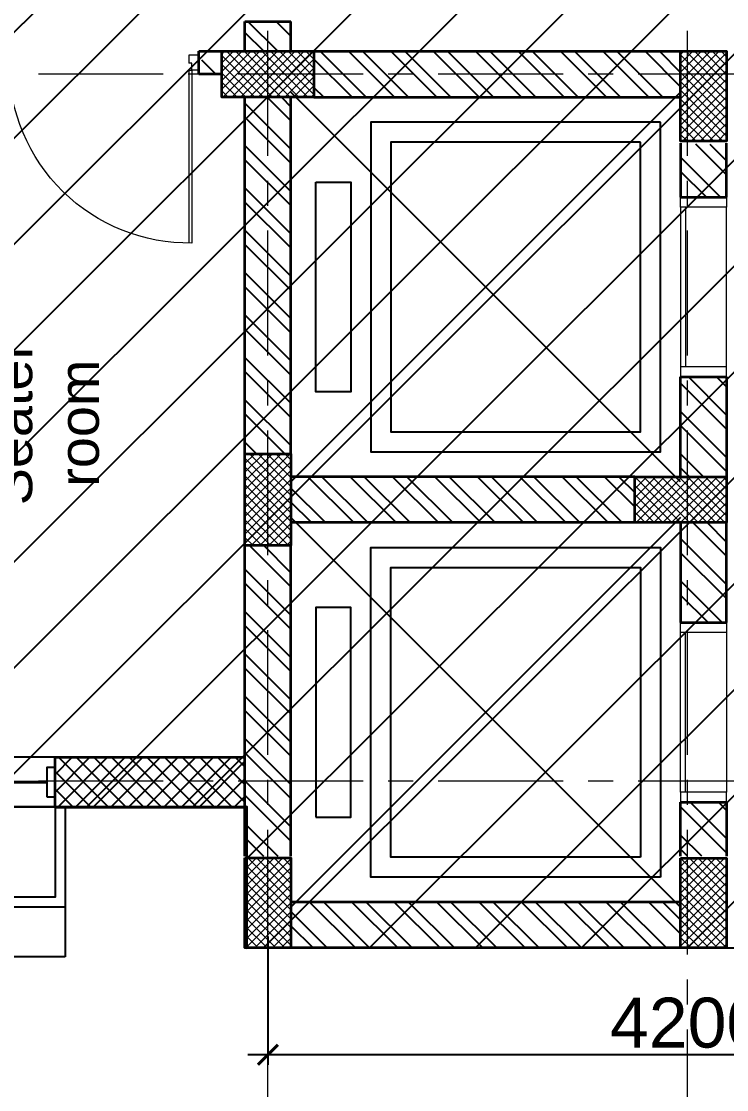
# Model space of a CAD drawing. Header units: millimetres. Extents: x -286480 to 108094, y -227925 to 10018.
# Drawn here: x -35427 to -31898, y -102807 to -97457 of the extents above; entities that cross this region are included whole.
import ezdxf

# ---------------------------------------------------------------- set-up
doc = ezdxf.new("R2010")
doc.units = ezdxf.units.MM
doc.header["$LTSCALE"] = 100
doc.header["$MEASUREMENT"] = 0
doc.header["$PDMODE"] = 67
doc.linetypes.add('CENTER', pattern=[2, 1.25, -0.25, 0.25, -0.25])
doc.linetypes.add('HIDDEN', pattern=[0.375, 0.25, -0.125])
doc.layers.get('0').update_dxf_attribs({"lineweight": 25})
for name, color, linetype, lineweight in [('A-ANNO-COLUMN-HATCH', 253, 'Continuous', 9), ('A-ANNO-GRID', 251, 'CENTER', 9), ('A-Detail Lines', 8, 'Continuous', 25), ('A-DOOR', 4, 'Continuous', 9), ('A-Wall Sec', 1, 'Continuous', 30), ('COL', 1, 'Continuous', 30), ('column hatch', 12, 'Continuous', 5), ('S-Concrete', 1, 'Continuous', 30), ('text', 7, 'Continuous', 9)]:
    doc.layers.add(name, color=color, linetype=linetype, lineweight=lineweight)
for name, color, linetype in [('A-Anno-Dims', 7, 'Continuous'), ('A-Elevation', 4, 'Continuous'), ('A-Wall Patt', 8, 'Continuous'), ('A-Window', 4, 'Continuous'), ('DIM1', 132, 'Continuous')]:
    doc.layers.add(name, color=color, linetype=linetype)
doc.styles.get("Standard").update_dxf_attribs({"font": 'sanss___.ttf'})
doc.dimstyles.new('IIITD_WD_L @ 100', dxfattribs={"dimscale": 100, "dimtxt": 2.5, "dimasz": 1, "dimexe": 0.5, "dimexo": 0.25, "dimgap": 0.3, "dimtad": 1, "dimdec": 0, "dimrnd": 1, "dimzin": 0, "dimdsep": 46, "dimtxsty": 'Standard', "dimblk": 'ARCHTICK', "dimcen": 0.2, "dimdle": 1, "dimclrd": 8, "dimclre": 8, "dimadec": 0, "dimazin": 0, "dimtfac": 1, "dimtdec": 0, "dimtofl": 0, "dimtmove": 0, "dimatfit": 0, "dimfxl": 2, "dimtolj": 1, "dimtzin": 0, "dimlwd": -1, "dimlwe": -1, "dimarcsym": 0})

# ---------------------------------------------------------------- blocks, each defined once
blk = doc.blocks.new('Lift Door')
at = {"layer": 'A-DOOR'}
for p, q in [((-15860, -5817.2), (-15860, -6617.2)), ((-15655, -6617.2), (-15655, -5817.2)), ((-15630, -6617.2), (-15630, -5817.2))]:
    blk.add_line(p, q, dxfattribs=at)
for points in [[(-15860, -5767.2), (-15860, -5817.2), (-15630, -5817.2), (-15630, -5767.2)], [(-15860, -6667.2), (-15860, -6617.2), (-15630, -6617.2), (-15630, -6667.2)]]:
    blk.add_lwpolyline(points, dxfattribs=at)
blk = doc.blocks.new('Lift Room')
at = {"layer": 'A-Detail Lines'}
for p, q in [((-15630, 122925.3), (-13680, 124875.3)), ((-15630, 124875.3), (-13680, 122925.3))]:
    blk.add_line(p, q, dxfattribs=at)
blk.add_lwpolyline([(-15430, 124625.3), (-14180, 124625.3), (-14180, 123175.3), (-15430, 123175.3)], close=True, dxfattribs=at)
at = {"layer": 'A-Elevation'}
for points in [[(-15530, 124725.3), (-14080, 124725.3), (-14080, 123075.3), (-15530, 123075.3)], [(-13805, 124425.3), (-13980, 124425.3), (-13980, 123375.3), (-13805, 123375.3)]]:
    blk.add_lwpolyline(points, close=True, dxfattribs=at)
blk = doc.blocks.new('W 1200')
at = {"layer": 'A-Window', "linetype": 'HIDDEN', "ltscale": 100}
for p, q in [((552587.8, 7900.3), (552587.8, 9150.3)), ((552837.8, 7900.3), (552587.8, 7900.3))]:
    blk.add_line(p, q, dxfattribs=at)
at = {"layer": 'A-Window', "color": 2, "lineweight": 40}
for p, q in [((553462.8, 8720.3), (553462.8, 9110.3)), ((553462.8, 7990.3), (553462.8, 8680.3))]:
    blk.add_line(p, q, dxfattribs=at)
at = {"layer": 'A-Window', "color": 5}
for points in [[(553337.8, 7900.3), (552837.8, 7900.3), (552837.8, 9150.3)], [(553337.8, 7950.3), (552887.8, 7950.3), (552887.8, 9150.3)]]:
    blk.add_lwpolyline(points, dxfattribs=at)
at = {"layer": 'A-Window'}
for points in [[(553337.8, 7950.3), (553337.8, 9150.3)], [(553587.8, 7950.3), (553587.8, 9150.3)], [(553387.8, 8680.3), (553387.8, 8720.3), (553537.8, 8720.3), (553537.8, 8680.3), (553387.8, 8680.3)]]:
    blk.add_lwpolyline(points, dxfattribs=at)
for points in [[(553387.8, 9150.3), (553537.8, 9150.3), (553537.8, 9110.3), (553387.8, 9110.3)], [(553387.8, 7990.3), (553537.8, 7990.3), (553537.8, 7950.3), (553387.8, 7950.3)]]:
    blk.add_lwpolyline(points, close=True, dxfattribs=at)
blk = doc.blocks.new('ABL_Door_S - 1000 x 2100-11-3 Second Floor Lvl')
for p, q in [((-500, 37.5), (-450, 37.5)), ((-500, -37.5), (-500, 37.5)), ((-450, 37.5), (-450, -2.5)), ((450, 37.5), (450, -2.5)), ((500, 37.5), (450, 37.5)), ((500, -37.5), (500, 37.5)), ((-500, -37.5), (-465, -37.5)), ((-465, -2.5), (-450, -2.5)), ((-465, -37.5), (-465, -2.5)), ((-450, -37.5), (-465, -37.5)), ((465, -2.5), (450, -2.5)), ((465, -37.5), (465, -2.5)), ((500, -37.5), (465, -37.5))]:
    blk.add_line(p, q)
at = {"lineweight": 18}
for p, q in [((-465, -37.5), (-465, -902.4)), ((-450, -37.5), (-450, -902.5))]:
    blk.add_line(p, q, dxfattribs=at)
blk.add_arc((-450, -2.5), 900, 269.045, 0)
blk = doc.blocks.new('_ArchTick')
at = {"const_width": 0.15}
blk.add_lwpolyline([(-0.5, -0.5), (0.5, 0.5)], dxfattribs=at)
blk = doc.blocks.new('*D236')
at = {"layer": 'A-Anno-Dims', "color": 8, "transparency": 16777216}
for p, q in [((-34193.3, -102039.8), (-34193.3, -102681.9)), ((-29993.3, -102040.5), (-29993.3, -102681.9)), ((-29893.3, -102631.9), (-34293.3, -102631.9))]:
    blk.add_line(p, q, dxfattribs=at)
at = {"layer": 'Defpoints', "color": 0, "transparency": 16777216}
for p in [(-34193.3, -102014.8), (-29993.3, -102015.5), (-34193.3, -102631.9)]:
    blk.add_point(p, dxfattribs=at)
at = {"layer": 'A-Anno-Dims', "color": 8, "transparency": 16777216, "xscale": 100, "yscale": 100, "zscale": 100, "rotation": 180}
blk.add_blockref('_ArchTick', (-34193.3, -102631.9), dxfattribs=at)
at = {"layer": 'A-Anno-Dims', "color": 8, "transparency": 16777216, "xscale": 100, "yscale": 100, "zscale": 100}
blk.add_blockref('_ArchTick', (-29993.3, -102631.9), dxfattribs=at)
at = {"layer": 'A-Anno-Dims', "color": 0, "transparency": 16777216, "insert": (-32093.3, -102473.1), "char_height": 250, "attachment_point": 5}
blk.add_mtext('\\A1;4200', dxfattribs=at)
blk = doc.blocks.new('_Open90')
at = {"color": 0, "linetype": 'ByBlock', "lineweight": -2}
for p, q in [((0, 0), (-1, 0)), ((-0.5, 0.5), (0, 0)), ((0, 0), (-0.5, -0.5))]:
    blk.add_line(p, q, dxfattribs=at)

msp = doc.modelspace()

# ---------------------------------------------------------------- hatches: boundary and pattern name
at = {"ltscale": 0.1, "true_color": 0xbdbdbd}
h = msp.add_hatch(dxfattribs=at)
h.set_pattern_fill('ANSI31', color=9, scale=3000)
h.paths.add_polyline_path([(-38937.3, -92322.5), (-34058.3, -92322.5), (-29868.3, -92322.5), (-29868.3, -102096.8), (-34308.3, -102097.5), (-34308.3, -101392.5), (-38937.3, -101392.5)])
at = {"layer": 'A-Wall Patt'}
h = msp.add_hatch(dxfattribs=at)
h.set_pattern_fill('ANSI32', color=256, scale=400, angle=450, style=0)
h.set_pattern_definition([(135, (62993.16, 194659), (-106.06602, -106.06602), []), (135, (62993.16, 194729.71), (-106.06602, -106.06602), [])])
h.paths.add_polyline_path([(-34308.5, -100082.5), (-34308.3, -101637.5), (-34078.5, -101637.5), (-34078.5, -100082.5)])
h.paths.add_polyline_path([(-34308.5, -97457.5), (-34308.5, -97607.5), (-34078.5, -97607.5), (-34078.5, -97457.5)])
h.paths.add_polyline_path([(-34308.3, -97837.5), (-34308.5, -99622.5), (-34078.5, -99622.5), (-34078.3, -97837.5)])
h.paths.add_polyline_path([(-34526.1, -97607.5), (-34526.1, -97722.5), (-34423.3, -97722.5), (-34423.3, -97607.5)])
h.paths.add_polyline_path([(-33963.3, -97607.5), (-33963.3, -97837.5), (-32153.6, -97837.5), (-32128.3, -97812.2), (-32128.3, -97607.5)])
h.paths.add_polyline_path([(-32128.3, -98072.5), (-32128.3, -98337.5), (-31898.3, -98337.5), (-31898.3, -98072.5)])
h.paths.add_polyline_path([(-32128.3, -99237.5), (-32128.3, -99737.5), (-31898.3, -99737.5), (-31898.3, -99237.5)])
h.paths.add_polyline_path([(-32128.3, -99967.5), (-32128.3, -100467.5), (-31898.3, -100467.5), (-31898.3, -99967.5)])
h.paths.add_polyline_path([(-32128.3, -101367.5), (-32128.3, -101637.5), (-31898.3, -101637.5), (-31898.3, -101367.5)])
h.paths.add_polyline_path([(-34053.5, -101867.5), (-34078.5, -101892.5), (-34078.5, -102097.5), (-32128.3, -102097.5), (-32128.3, -101892.7), (-32153.6, -101867.5)])
h.paths.add_polyline_path([(-34053.6, -99737.5), (-34078.5, -99762.4), (-34078.5, -99942.5), (-34053.6, -99967.5), (-32358.3, -99967.5), (-32358.3, -99737.5)])
h = msp.add_hatch(dxfattribs=at)
h.set_pattern_fill('ANSI37', color=256, scale=500, angle=90, style=0)
h.set_pattern_definition([(135, (62993.157, 194659.004), (-44.194174, -44.194174), []), (225, (62993.157, 194659.004), (44.194174, -44.194174), [])])
h.paths.add_polyline_path([(-36458.3, -101392.5), (-36458.3, -101142.5), (-37188.3, -101142.5), (-37188.3, -101392.5)])
h.paths.add_polyline_path([(-34308.3, -101392.5), (-34308.4, -101142.5), (-35258.3, -101142.5), (-35258.3, -101392.5)])
h.paths.add_polyline_path([(-38937.3, -101142.5), (-38937.3, -101392.5), (-38388.3, -101392.5), (-38388.3, -101142.5)])

# ---------------------------------------------------------------- linework, layer by layer
at = {"layer": 'A-ANNO-COLUMN-HATCH', "linetype": 'Continuous', "lineweight": 9, "ltscale": 0.1}
for p, q in [((-34423.3, -97621), (-34409.8, -97607.5)), ((-34423.3, -97665.2), (-34365.6, -97607.5)), ((-34423.3, -97709.3), (-34321.4, -97607.5)), ((-34423.3, -97753.5), (-34277.2, -97607.5)), ((-34423.3, -97797.7), (-34233, -97607.5)), ((-34418.8, -97837.5), (-34188.8, -97607.5)), ((-34170.5, -97837.5), (-34400.5, -97607.5)), ((-34374.6, -97837.5), (-34144.6, -97607.5)), ((-34126.3, -97837.5), (-34356.3, -97607.5)), ((-34330.4, -97837.5), (-34100.4, -97607.5)), ((-34082.2, -97837.5), (-34312.2, -97607.5)), ((-34286.2, -97837.5), (-34056.2, -97607.5)), ((-34038, -97837.5), (-34268, -97607.5)), ((-34242, -97837.5), (-34012, -97607.5)), ((-33993.8, -97837.5), (-34223.8, -97607.5)), ((-34197.8, -97837.5), (-33967.8, -97607.5)), ((-33963.3, -97823.7), (-34179.6, -97607.5)), ((-33963.3, -97779.5), (-34135.4, -97607.5)), ((-33963.3, -97735.3), (-34091.2, -97607.5)), ((-33963.3, -97691.2), (-34047, -97607.5)), ((-33963.3, -97647), (-34002.8, -97607.5)), ((-32128.3, -97624.1), (-32111.7, -97607.5)), ((-32128.3, -97668.3), (-32067.5, -97607.5)), ((-32128.3, -97712.4), (-32023.3, -97607.5)), ((-32128.3, -97756.6), (-31979.1, -97607.5)), ((-32128.3, -97800.8), (-31934.9, -97607.5)), ((-32128.3, -97845), (-31898.3, -97615)), ((-31898.3, -97855.8), (-32128.3, -97625.8)), ((-31898.3, -97811.6), (-32102.4, -97607.5)), ((-31898.3, -97767.4), (-32058.2, -97607.5)), ((-31898.3, -97723.2), (-32014.1, -97607.5)), ((-31898.3, -97679), (-31969.9, -97607.5)), ((-31898.3, -97634.8), (-31925.7, -97607.5)), ((-34214.7, -97837.5), (-34423.3, -97628.9)), ((-34258.9, -97837.5), (-34423.3, -97673.1)), ((-34153.7, -97837.5), (-33963.3, -97647.1)), ((-32128.3, -97889.2), (-31898.3, -97659.2)), ((-31898.3, -97900), (-32128.3, -97670)), ((-34303.1, -97837.5), (-34423.3, -97717.3)), ((-34109.5, -97837.5), (-33963.3, -97691.3)), ((-32128.3, -97933.4), (-31898.3, -97703.4)), ((-31898.3, -97944.2), (-32128.3, -97714.2)), ((-34347.3, -97837.5), (-34423.3, -97761.5)), ((-34065.3, -97837.5), (-33963.3, -97735.5)), ((-34021.1, -97837.5), (-33963.3, -97779.7)), ((-32128.3, -97977.6), (-31898.3, -97747.6)), ((-31898.3, -97988.4), (-32128.3, -97758.4)), ((-34391.5, -97837.5), (-34423.3, -97805.7)), ((-33976.9, -97837.5), (-33963.3, -97823.9)), ((-32128.3, -98021.8), (-31898.3, -97791.8)), ((-31898.3, -98032.6), (-32128.3, -97802.6)), ((-32119.8, -98057.5), (-31898.3, -97836)), ((-31917.6, -98057.5), (-32128.3, -97846.8)), ((-31961.8, -98057.5), (-32128.3, -97891)), ((-32075.6, -98057.5), (-31898.3, -97880.2)), ((-32006, -98057.5), (-32128.3, -97935.2)), ((-32031.4, -98057.5), (-31898.3, -97924.4)), ((-32050.2, -98057.5), (-32128.3, -97979.4)), ((-31987.2, -98057.5), (-31898.3, -97968.6)), ((-32094.4, -98057.5), (-32128.3, -98023.5)), ((-31943, -98057.5), (-31898.3, -98012.8)), ((-31898.8, -98057.5), (-31898.3, -98057)), ((-34308.3, -99627.3), (-34303.5, -99622.5)), ((-34308.3, -99671.5), (-34259.3, -99622.5)), ((-34308.3, -99715.7), (-34215.1, -99622.5)), ((-34308.3, -99759.9), (-34170.9, -99622.5)), ((-34308.3, -99804.1), (-34126.7, -99622.5)), ((-34308.3, -99848.3), (-34082.5, -99622.5)), ((-34078.3, -99874.2), (-34308.3, -99644.2)), ((-34078.3, -99830.1), (-34285.9, -99622.5)), ((-34078.3, -99785.9), (-34241.7, -99622.5)), ((-34078.3, -99741.7), (-34197.5, -99622.5)), ((-34078.3, -99697.5), (-34153.3, -99622.5)), ((-34078.3, -99653.3), (-34109.1, -99622.5)), ((-34308.3, -99892.4), (-34078.3, -99662.4)), ((-34078.3, -99918.4), (-34308.3, -99688.4)), ((-34308.3, -99936.6), (-34078.3, -99706.6)), ((-34078.3, -99962.6), (-34308.3, -99732.6)), ((-34308.3, -99980.8), (-34078.3, -99750.8)), ((-32358.3, -99754.4), (-32341.3, -99737.5)), ((-32358.3, -99798.6), (-32297.1, -99737.5)), ((-32358.3, -99842.8), (-32253, -99737.5)), ((-32358.3, -99887), (-32208.8, -99737.5)), ((-32358.3, -99931.2), (-32164.6, -99737.5)), ((-32128.9, -99967.5), (-32358.3, -99738.1)), ((-32350.4, -99967.5), (-32120.4, -99737.5)), ((-32084.7, -99967.5), (-32314.7, -99737.5)), ((-32306.2, -99967.5), (-32076.2, -99737.5)), ((-32040.5, -99967.5), (-32270.5, -99737.5)), ((-32262, -99967.5), (-32032, -99737.5)), ((-31996.3, -99967.5), (-32226.3, -99737.5)), ((-32217.8, -99967.5), (-31987.8, -99737.5)), ((-31952.2, -99967.5), (-32182.2, -99737.5)), ((-32173.6, -99967.5), (-31943.6, -99737.5)), ((-31908, -99967.5), (-32138, -99737.5)), ((-32129.4, -99967.5), (-31899.4, -99737.5)), ((-31898.3, -99932.9), (-32093.8, -99737.5)), ((-31898.3, -99888.7), (-32049.6, -99737.5)), ((-31898.3, -99844.5), (-32005.4, -99737.5)), ((-31898.3, -99800.3), (-31961.2, -99737.5)), ((-31898.3, -99756.2), (-31917, -99737.5)), ((-34078.3, -100006.8), (-34308.3, -99776.8)), ((-34308.3, -100025), (-34078.3, -99795)), ((-34078.3, -100051), (-34308.3, -99821)), ((-32173.1, -99967.5), (-32358.3, -99782.3)), ((-32085.2, -99967.5), (-31898.3, -99780.5)), ((-34308.3, -100069.2), (-34078.3, -99839.2)), ((-34091.1, -100082.5), (-34308.3, -99865.2)), ((-32217.3, -99967.5), (-32358.3, -99826.5)), ((-32261.5, -99967.5), (-32358.3, -99870.7)), ((-32041, -99967.5), (-31898.3, -99824.7)), ((-31996.8, -99967.5), (-31898.3, -99868.9)), ((-34135.2, -100082.5), (-34308.3, -99909.4)), ((-34277.3, -100082.5), (-34078.3, -99883.4)), ((-34233.1, -100082.5), (-34078.3, -99927.6)), ((-32305.7, -99967.5), (-32358.3, -99914.9)), ((-31952.6, -99967.5), (-31898.3, -99913.1)), ((-34179.4, -100082.5), (-34308.3, -99953.6)), ((-34188.9, -100082.5), (-34078.3, -99971.8)), ((-32349.9, -99967.5), (-32358.3, -99959.1)), ((-31908.4, -99967.5), (-31898.3, -99957.3)), ((-34223.6, -100082.5), (-34308.3, -99997.8)), ((-34144.8, -100082.5), (-34078.3, -100016)), ((-34267.8, -100082.5), (-34308.3, -100042)), ((-34100.6, -100082.5), (-34078.3, -100060.2)), ((-34308.3, -101660.2), (-34294.8, -101646.7)), ((-34308.3, -101704.4), (-34250.6, -101646.7)), ((-34308.3, -101748.6), (-34206.4, -101646.7)), ((-34308.3, -101792.8), (-34162.2, -101646.7)), ((-34308.3, -101837), (-34118, -101646.7)), ((-34308.3, -101881.2), (-34078.3, -101651.2)), ((-34078.3, -101907.2), (-34308.3, -101677.2)), ((-34078.3, -101863), (-34294.5, -101646.7)), ((-34078.3, -101818.8), (-34250.3, -101646.7)), ((-34078.3, -101774.6), (-34206.2, -101646.7)), ((-34078.3, -101730.4), (-34162, -101646.7)), ((-34078.3, -101686.2), (-34117.8, -101646.7)), ((-32128.3, -101689.9), (-32085.8, -101647.5)), ((-32128.3, -101734.1), (-32041.6, -101647.5)), ((-32128.3, -101778.3), (-31997.4, -101647.5)), ((-32128.3, -101822.5), (-31953.2, -101647.5)), ((-32128.3, -101866.7), (-31909.1, -101647.5)), ((-31898.3, -101877.5), (-32128.3, -101647.5)), ((-32128.3, -101910.9), (-31898.3, -101680.9)), ((-31898.3, -101921.7), (-32128.3, -101691.7)), ((-31898.3, -101833.3), (-32084.1, -101647.5)), ((-31898.3, -101789.1), (-32039.9, -101647.5)), ((-31898.3, -101744.9), (-31995.7, -101647.5)), ((-31898.3, -101700.7), (-31951.5, -101647.5)), ((-31898.3, -101656.5), (-31907.3, -101647.5)), ((-34308.3, -101925.4), (-34078.3, -101695.4)), ((-34078.3, -101951.4), (-34308.3, -101721.4)), ((-34308.3, -101969.6), (-34078.3, -101739.6)), ((-32128.3, -101955.1), (-31898.3, -101725.1)), ((-31898.3, -101965.9), (-32128.3, -101735.9)), ((-34078.3, -101995.6), (-34308.3, -101765.6)), ((-34308.3, -102013.8), (-34078.3, -101783.8)), ((-32128.3, -101999.3), (-31898.3, -101769.3)), ((-31898.3, -102010.1), (-32128.3, -101780.1)), ((-34078.3, -102039.8), (-34308.3, -101809.8)), ((-34308.3, -102058), (-34078.3, -101828)), ((-32128.3, -102043.5), (-31898.3, -101813.5)), ((-31898.3, -102054.2), (-32128.3, -101824.2)), ((-34078.3, -102084), (-34308.3, -101854)), ((-34109, -102097.5), (-34308.3, -101898.2)), ((-34303.6, -102097.5), (-34078.3, -101872.2)), ((-32128.3, -102087.7), (-31898.3, -101857.7)), ((-31899.3, -102097.5), (-32128.3, -101868.4)), ((-32093.9, -102097.5), (-31898.3, -101901.9)), ((-34153.2, -102097.5), (-34308.3, -101942.3)), ((-34259.4, -102097.5), (-34078.3, -101916.3)), ((-34215.2, -102097.5), (-34078.3, -101960.5)), ((-31943.5, -102097.5), (-32128.3, -101912.6)), ((-31987.7, -102097.5), (-32128.3, -101956.8)), ((-32049.7, -102097.5), (-31898.3, -101946.1)), ((-34197.4, -102097.5), (-34308.3, -101986.5)), ((-34171, -102097.5), (-34078.3, -102004.7)), ((-32031.9, -102097.5), (-32128.3, -102001)), ((-32005.5, -102097.5), (-31898.3, -101990.3)), ((-34241.6, -102097.5), (-34308.3, -102030.7)), ((-34126.8, -102097.5), (-34078.3, -102048.9)), ((-32076.1, -102097.5), (-32128.3, -102045.2)), ((-31961.3, -102097.5), (-31898.3, -102034.4)), ((-34285.8, -102097.5), (-34308.3, -102074.9)), ((-34082.6, -102097.5), (-34078.3, -102093.1)), ((-32120.2, -102097.5), (-32128.3, -102089.4)), ((-31917.1, -102097.5), (-31898.3, -102078.6))]:
    msp.add_line(p, q, dxfattribs=at)
at = {"layer": 'A-ANNO-GRID', "ltscale": 5}
for p, q in [((-34193.3, -103130.5), (-34193.3, -90345.3)), ((-32093.3, -103130.5), (-32093.3, -90345.3)), ((-28716.6, -97722.5), (-39857.5, -97722.5)), ((-28716.6, -101262.5), (-39857.5, -101262.5))]:
    msp.add_line(p, q, dxfattribs=at)
at = {"layer": 'A-Elevation'}
msp.add_line((-31898.3, -102097.5), (-30098.4, -102097.5), dxfattribs=at)
at = {"layer": 'A-Wall Sec', "lineweight": 35}
for p, q in [((-34308.5, -97457.5), (-34078.5, -97457.5)), ((-34308.5, -97607.5), (-34308.5, -97457.5)), ((-34078.5, -97607.5), (-34078.5, -97457.5)), ((-34538.3, -97722.5), (-34538.3, -97607.5)), ((-34538.3, -97607.5), (-34423.3, -97607.5)), ((-33963.3, -97607.5), (-32128.3, -97607.5)), ((-34423.3, -97722.5), (-34538.3, -97722.5)), ((-34308.5, -99622.5), (-34308.5, -97837.5)), ((-34078.5, -99622.5), (-34078.5, -97837.5)), ((-33963.3, -97837.5), (-32128.3, -97837.5)), ((-32128.3, -98067.5), (-32128.3, -98337.5)), ((-31898.3, -98337.5), (-31898.3, -98067.5)), ((-32128.3, -98337.5), (-31898.3, -98337.5)), ((-32128.3, -99737.5), (-32128.3, -99237.5)), ((-32128.3, -99237.5), (-31898.3, -99237.5)), ((-31898.3, -99237.5), (-31898.3, -99737.5)), ((-32358.3, -99737.5), (-34078.5, -99737.5)), ((-32358.3, -99967.5), (-34078.5, -99967.5)), ((-32128.3, -99967.5), (-32128.3, -100467.5)), ((-31898.3, -100467.5), (-31898.3, -99967.5)), ((-34308.3, -101637.5), (-34308.5, -100082.5)), ((-34078.5, -101637.5), (-34078.5, -100082.5)), ((-32128.3, -100467.5), (-31898.3, -100467.5)), ((-35258.3, -101392.5), (-35258.3, -101142.5)), ((-35258.3, -101142.5), (-34308.5, -101142.5)), ((-32128.3, -101637.5), (-32128.3, -101367.5)), ((-32128.3, -101367.5), (-31898.3, -101367.5)), ((-31898.3, -101367.5), (-31898.3, -101637.5)), ((-35258.3, -101392.5), (-34308, -101392.5)), ((-32128.3, -101867.5), (-34078.5, -101867.5)), ((-32128.3, -102097.5), (-34078.5, -102097.5))]:
    msp.add_line(p, q, dxfattribs=at)
at = {"layer": 'COL', "ltscale": 0.5}
msp.add_lwpolyline([(-49848.3, -101396), (-34298.3, -101389.9), (-34298.1, -102097.7), (-29868.3, -102096.8)], dxfattribs=at)
at = {"layer": 'DIM1', "ltscale": 0.5}
msp.add_line((-31898.3, -102097.5), (-30118.3, -102097.5), dxfattribs=at)
at = {"layer": 'S-Concrete', "lineweight": 35}
for points in [[(-33963.3, -97607.5), (-33963.3, -97837.5), (-34423.3, -97837.5), (-34423.3, -97607.5), (-33963.3, -97607.5)], [(-32128.3, -97607.5), (-31898.3, -97607.5), (-31898.3, -98057.5), (-32128.3, -98057.5), (-32128.3, -97607.5)], [(-34308.3, -99622.5), (-34078.3, -99622.5), (-34078.3, -100082.5), (-34308.3, -100082.5), (-34308.3, -99622.5)], [(-32358.3, -99967.5), (-32358.3, -99737.5), (-31898.3, -99737.5), (-31898.3, -99967.5), (-32358.3, -99967.5)], [(-34308.3, -101646.7), (-34078.3, -101646.7), (-34078.3, -102097.5), (-34308.3, -102097.5), (-34308.3, -101646.7)], [(-32128.3, -101647.5), (-31898.3, -101647.5), (-31898.3, -102097.5), (-32128.3, -102097.5), (-32128.3, -101647.5)]]:
    msp.add_lwpolyline(points, dxfattribs=at)

# ---------------------------------------------------------------- block references
at = {"layer": 'A-Detail Lines', "xscale": -1}
msp.add_blockref('Lift Room', (-47758.5, -222687.8), dxfattribs=at)
at = {"layer": 'A-Detail Lines', "rotation": 180}
msp.add_blockref('Lift Room', (-47758.5, 22982.9), dxfattribs=at)
at = {"layer": 'A-DOOR', "xscale": -1}
for name, p in [('ABL_Door_S - 1000 x 2100-11-3 Second Floor Lvl', (-35038.3, -97665)), ('Lift Door', (-47758.3, -94700.2))]:
    msp.add_blockref(name, p, dxfattribs=at)
at = {"layer": 'A-DOOR', "rotation": 180}
msp.add_blockref('Lift Door', (-47758.3, -105004.7), dxfattribs=at)
at = {"layer": 'column hatch', "rotation": 90}
msp.add_blockref('W 1200', (-27308, -654730.3), dxfattribs=at)

# ---------------------------------------------------------------- texts
at = {"layer": 'text', "lineweight": 35, "insert": (-35471.1, -99469.6), "char_height": 200, "width": 1506.419, "attachment_point": 5, "rotation": 90}
msp.add_mtext('Single Seater room', dxfattribs=at)

# ---------------------------------------------------------------- dimensions: what is measured, and where the dimension line sits
at = {"layer": 'A-Anno-Dims'}
dim = msp.add_linear_dim(base=(-34193.3, -102631.9), p1=(-29993.3, -102015.5), p2=(-34193.3, -102014.8), dimstyle='IIITD_WD_L @ 100', override={"dimldrblk": 'Open90', "dimfxl": 300, "dimarcsym": 1}, dxfattribs=at)
dim.commit()
dim.dimension.update_dxf_attribs({"geometry": '*D236', "text_midpoint": (-32093.3, -102473.1)})

doc.saveas('drawing.dxf')
